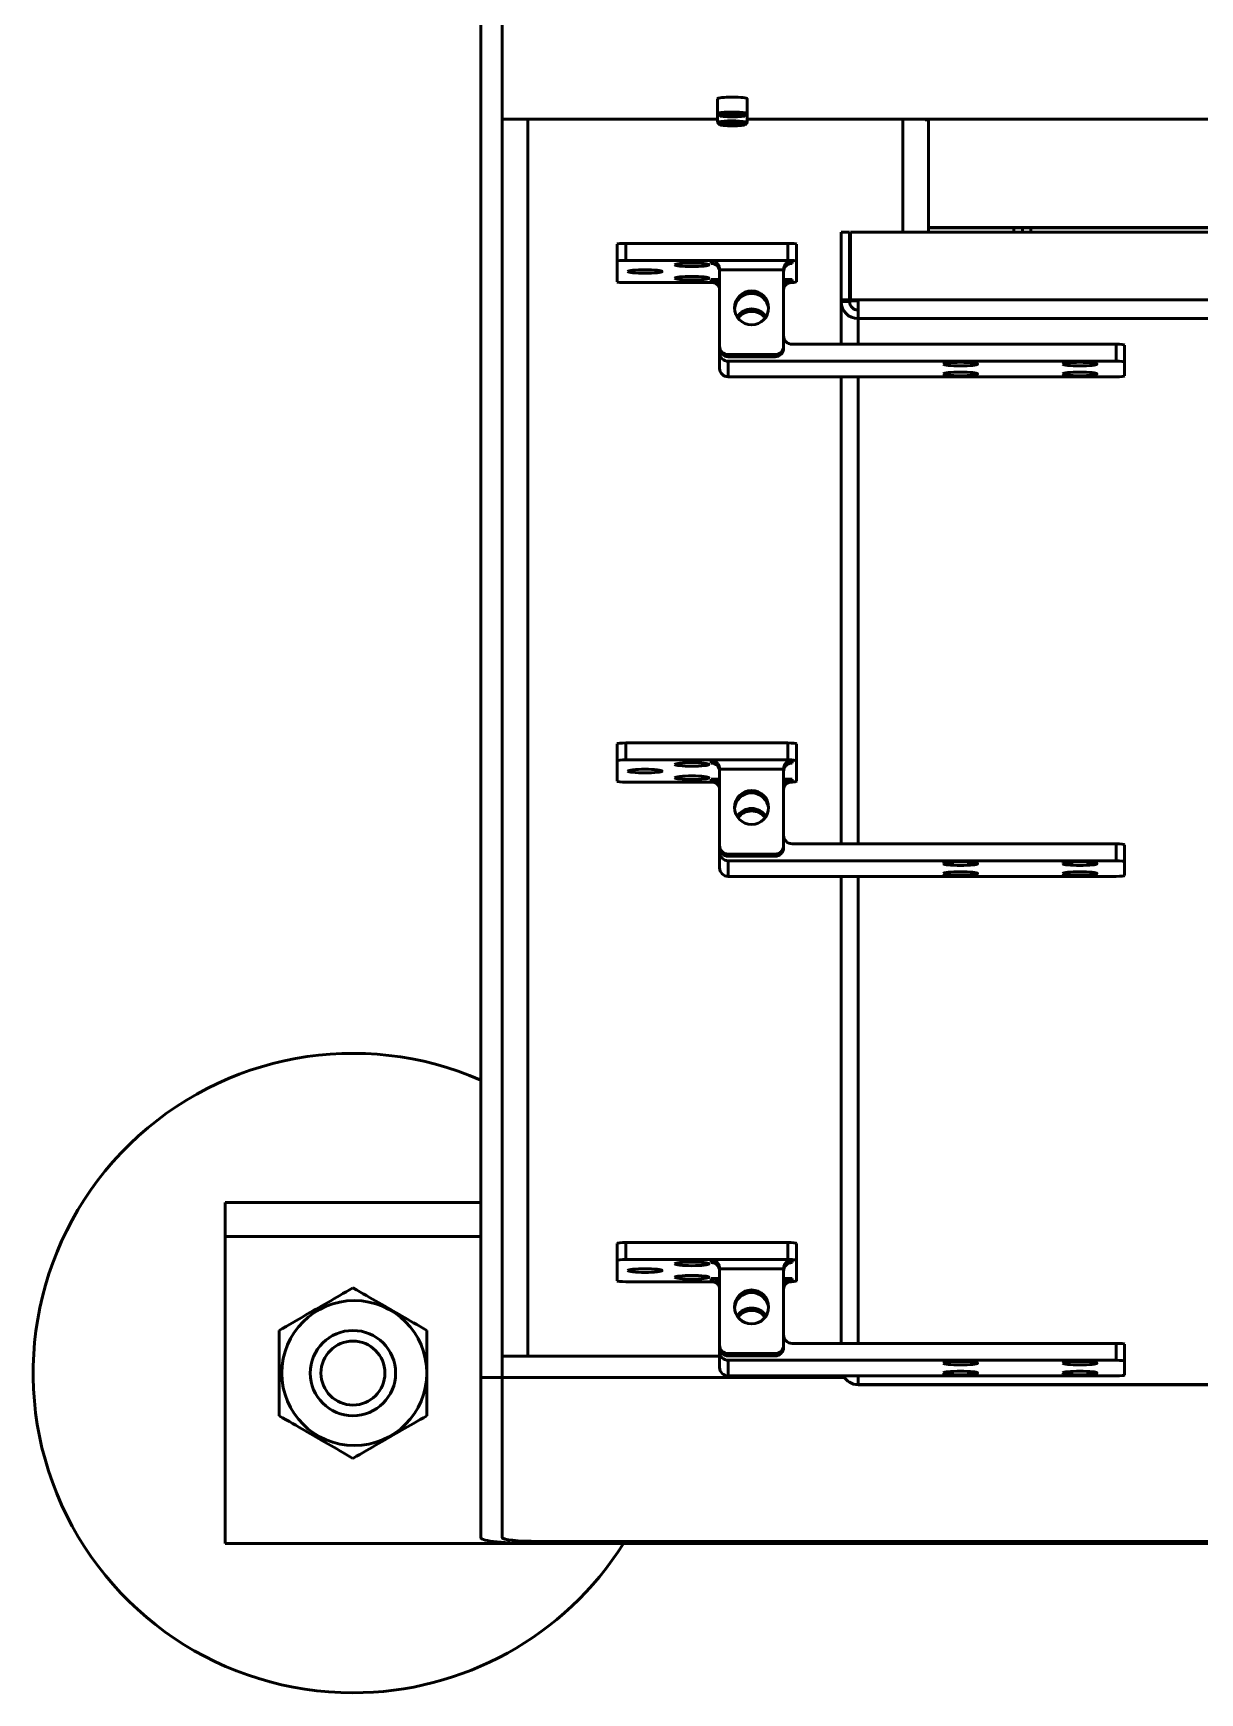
# Model space of a CAD drawing. Header units: millimetres. Extents: x 4915 to 15267, y 4787 to 10268.
# Drawn here: x 8933.7 to 9207.3, y 8549.4 to 8938.7 of the extents above; entities that cross this region are included whole.
import ezdxf

# ---------------------------------------------------------------- set-up
doc = ezdxf.new("R2010")
doc.units = ezdxf.units.MM
doc.layers.add('外形線', color=7, linetype='Continuous', lineweight=50)

msp = doc.modelspace()

# ---------------------------------------------------------------- linework, layer by layer
at = {"layer": '外形線'}
for p, q in [((9043.71, 8960.03), (9043.71, 8918.48)), ((9038.71, 8623.36), (9038.71, 8956.9)), ((9094.21, 8923.29), (9094.21, 8919.81)), ((9101.21, 8923.29), (9101.21, 8919.81)), ((9094.21, 8919.81), (9094.21, 8917.72)), ((9094.73, 8919.28), (9094.23, 8919.78)), ((9095.98, 8919.32), (9096.85, 8919.47)), ((9096.85, 8919.16), (9095.98, 8919.32)), ((9096.85, 8919.16), (9096.85, 8919.47)), ((9096.85, 8919.47), (9098.58, 8919.47)), ((9098.58, 8919.16), (9096.85, 8919.16)), ((9098.58, 8919.16), (9098.58, 8919.47)), ((9098.58, 8919.47), (9099.45, 8919.32)), ((9099.45, 8919.32), (9098.58, 8919.16)), ((9100.7, 8919.28), (9101.19, 8919.78)), ((9101.21, 8919.81), (9101.21, 8917.72)), ((9094.21, 8918.48), (9043.71, 8918.48)), ((9043.71, 8918.48), (9043.71, 8643.25)), ((9049.71, 8628.33), (9049.71, 8918.47)), ((9049.71, 8918.47), (9094.21, 8918.47)), ((9094.73, 8917.19), (9094.23, 8917.68)), ((9095.98, 8917.22), (9096.85, 8917.38)), ((9096.85, 8917.07), (9095.98, 8917.22)), ((9096.85, 8917.07), (9096.85, 8917.38)), ((9096.85, 8917.38), (9098.58, 8917.38)), ((9098.58, 8917.07), (9096.85, 8917.07)), ((9098.58, 8917.07), (9098.58, 8917.38)), ((9098.58, 8917.38), (9099.45, 8917.22)), ((9099.45, 8917.22), (9098.58, 8917.07)), ((9100.7, 8917.19), (9101.19, 8917.68)), ((9906.21, 8918.48), (9101.21, 8918.48)), ((9101.21, 8918.47), (9137.71, 8918.47)), ((9137.71, 8918.47), (9137.71, 8892.02)), ((9142.91, 8918.48), (9142.91, 8918.31)), ((9142.91, 8918.31), (9143.71, 8918.31)), ((9143.71, 8918.47), (9143.71, 8893.07)), ((9143.71, 8918.47), (9884.71, 8918.47)), ((9123.21, 8876.1), (9123.21, 8892.02)), ((9123.21, 8892.02), (9125.21, 8892.02)), ((9125.21, 8892.02), (9125.21, 8876.1)), ((9125.41, 8892.02), (9125.41, 8876.1)), ((9903.01, 8892.02), (9125.41, 8892.02)), ((9143.71, 8893.07), (9884.71, 8893.07)), ((9143.71, 8892.02), (9143.71, 8893.04)), ((9143.71, 8893.04), (9884.71, 8893.04)), ((9163.71, 8892.02), (9163.71, 8893.04)), ((9165.71, 8892.02), (9165.71, 8893.04)), ((9167.71, 8893.04), (9167.71, 8892.02)), ((9070.71, 8889.15), (9070.71, 8885.17)), ((9072.71, 8885.38), (9072.71, 8889.35)), ((9110.71, 8889.35), (9072.71, 8889.35)), ((9110.71, 8889.35), (9110.71, 8885.38)), ((9112.71, 8885.17), (9112.71, 8889.15)), ((9070.71, 8880.36), (9070.71, 8885.17)), ((9072.71, 8885.38), (9092.71, 8885.38)), ((9092.71, 8885.38), (9092.71, 8884.64)), ((9092.71, 8885.38), (9110.71, 8885.38)), ((9111.71, 8884.64), (9111.71, 8885.35)), ((9112.71, 8885.17), (9112.71, 8880.36)), ((9092.71, 8880.15), (9072.71, 8880.15)), ((9092.71, 8880.88), (9094.71, 8880.88)), ((9092.71, 8880.88), (9092.71, 8880.15)), ((9093.13, 8880.15), (9092.71, 8880.15)), ((9094.71, 8865.28), (9094.71, 8883.18)), ((9094.71, 8883.18), (9109.71, 8883.18)), ((9109.71, 8883.18), (9109.71, 8865.28)), ((9109.71, 8880.88), (9111.71, 8880.88)), ((9111.71, 8880.18), (9111.71, 8880.88)), ((9123.21, 8875.69), (9123.21, 8876.1)), ((9123.21, 8876.1), (9125.21, 8876.1)), ((9125.21, 8875.69), (9125.21, 8876.1)), ((9125.41, 8875.89), (9125.41, 8876.1)), ((9125.41, 8876.1), (9127.21, 8876.1)), ((9127.21, 8875.89), (9125.41, 8875.89)), ((9127.21, 8876.1), (9901.21, 8876.1)), ((9127.21, 8876.1), (9127.21, 8871.71)), ((9123.21, 8865.7), (9123.21, 8875.69)), ((9123.21, 8875.69), (9125.21, 8875.69)), ((9127.21, 8865.7), (9127.21, 8871.71)), ((9901.21, 8871.71), (9127.21, 8871.71)), ((9094.71, 8865.28), (9094.71, 8864.75)), ((9094.71, 8863.71), (9094.71, 8864.75)), ((9109.71, 8864.75), (9109.71, 8865.28)), ((9111.71, 8865.7), (9187.71, 8865.7)), ((9187.71, 8865.7), (9187.71, 8861.72)), ((9189.71, 8861.51), (9189.71, 8865.49)), ((9094.71, 8863.71), (9094.71, 8860.05)), ((9107.71, 8863.29), (9096.71, 8863.29)), ((9096.71, 8862.77), (9096.71, 8863.29)), ((9096.71, 8862.77), (9107.71, 8862.77)), ((9187.71, 8861.72), (9096.71, 8861.72)), ((9096.71, 8858.06), (9096.71, 8861.72)), ((9107.71, 8863.29), (9107.71, 8862.77)), ((9189.71, 8858.27), (9189.71, 8861.51)), ((9096.71, 8858.06), (9187.71, 8858.06)), ((9123.21, 8748.52), (9123.21, 8858.06)), ((9127.21, 8748.52), (9127.21, 8858.06)), ((9070.71, 8771.97), (9070.71, 8767.99)), ((9072.71, 8768.2), (9072.71, 8772.18)), ((9110.71, 8772.18), (9072.71, 8772.18)), ((9110.71, 8772.18), (9110.71, 8768.2)), ((9112.71, 8767.99), (9112.71, 8771.97)), ((9070.71, 8763.18), (9070.71, 8767.99)), ((9072.71, 8768.2), (9092.71, 8768.2)), ((9092.71, 8768.2), (9092.71, 8767.47)), ((9092.71, 8768.2), (9110.71, 8768.2)), ((9111.71, 8767.47), (9111.71, 8768.17)), ((9112.71, 8767.99), (9112.71, 8763.18)), ((9092.71, 8762.97), (9072.71, 8762.97)), ((9092.71, 8763.71), (9094.71, 8763.71)), ((9092.71, 8763.71), (9092.71, 8762.97)), ((9093.13, 8762.97), (9092.71, 8762.97)), ((9094.71, 8748.1), (9094.71, 8766)), ((9094.71, 8766), (9109.71, 8766)), ((9109.71, 8766), (9109.71, 8748.1)), ((9109.71, 8763.71), (9111.71, 8763.71)), ((9111.71, 8763), (9111.71, 8763.71)), ((9094.71, 8748.1), (9094.71, 8747.58)), ((9094.71, 8746.53), (9094.71, 8747.58)), ((9109.71, 8747.58), (9109.71, 8748.1)), ((9111.71, 8748.52), (9187.71, 8748.52)), ((9187.71, 8748.52), (9187.71, 8744.54)), ((9189.71, 8744.33), (9189.71, 8748.31)), ((9094.71, 8746.53), (9094.71, 8742.87)), ((9107.71, 8746.11), (9096.71, 8746.11)), ((9096.71, 8745.59), (9096.71, 8746.11)), ((9096.71, 8745.59), (9107.71, 8745.59)), ((9187.71, 8744.54), (9096.71, 8744.54)), ((9096.71, 8740.88), (9096.71, 8744.54)), ((9107.71, 8746.11), (9107.71, 8745.59)), ((9189.71, 8741.09), (9189.71, 8744.33)), ((9096.71, 8740.88), (9187.71, 8740.88)), ((9123.21, 8631.34), (9123.21, 8740.88)), ((9127.21, 8631.34), (9127.21, 8740.88)), ((8978.71, 8664.37), (8978.71, 8656.37)), ((9038.71, 8664.37), (8978.71, 8664.37)), ((8978.71, 8656.37), (8978.71, 8584.37)), ((8978.71, 8656.37), (9038.71, 8656.37)), ((9070.71, 8654.79), (9070.71, 8650.81)), ((9072.71, 8651.02), (9072.71, 8655)), ((9110.71, 8655), (9072.71, 8655)), ((9110.71, 8655), (9110.71, 8651.02)), ((9112.71, 8650.81), (9112.71, 8654.79)), ((9070.71, 8646.01), (9070.71, 8650.81)), ((9072.71, 8651.02), (9092.71, 8651.02)), ((9092.71, 8651.02), (9092.71, 8650.29)), ((9092.71, 8651.02), (9110.71, 8651.02)), ((9111.71, 8650.29), (9111.71, 8651)), ((9112.71, 8650.81), (9112.71, 8646.01)), ((9092.71, 8646.53), (9094.71, 8646.53)), ((9092.71, 8646.53), (9092.71, 8645.8)), ((9094.71, 8630.92), (9094.71, 8648.83)), ((9094.71, 8648.83), (9109.71, 8648.83)), ((9109.71, 8648.83), (9109.71, 8630.92)), ((9109.71, 8646.53), (9111.71, 8646.53)), ((9111.71, 8645.83), (9111.71, 8646.53)), ((9043.71, 8643.25), (9043.71, 8628.33)), ((9092.71, 8645.8), (9072.71, 8645.8)), ((9093.13, 8645.8), (9092.71, 8645.8)), ((9094.71, 8630.92), (9094.71, 8630.4)), ((9109.71, 8630.4), (9109.71, 8630.92)), ((9111.71, 8631.34), (9187.71, 8631.34)), ((9187.71, 8631.34), (9187.71, 8627.37)), ((9189.71, 8627.16), (9189.71, 8631.13)), ((9043.71, 8628.33), (9094.71, 8628.33)), ((9043.71, 8624.63), (9043.71, 8628.33)), ((9094.71, 8629.35), (9094.71, 8630.4)), ((9094.71, 8629.35), (9094.71, 8625.7)), ((9107.71, 8628.94), (9096.71, 8628.94)), ((9096.71, 8628.41), (9096.71, 8628.94)), ((9096.71, 8628.41), (9107.71, 8628.41)), ((9187.71, 8627.37), (9096.71, 8627.37)), ((9096.71, 8623.71), (9096.71, 8627.37)), ((9107.71, 8628.94), (9107.71, 8628.41)), ((9189.71, 8623.92), (9189.71, 8627.16)), ((9038.71, 8585.74), (9038.71, 8623.36)), ((9038.71, 8623.36), (9043.71, 8623.36)), ((9043.71, 8624.63), (9043.71, 8623.36)), ((9043.71, 8585.79), (9043.71, 8623.36)), ((9123.94, 8623.36), (9043.71, 8623.36)), ((9043.71, 8623.36), (9043.71, 8585.74)), ((9096.71, 8623.71), (9187.71, 8623.71)), ((9127.21, 8621.68), (9127.21, 8623.71)), ((9127.21, 8621.68), (9901.21, 8621.68)), ((9127.21, 8621.65), (9901.21, 8621.65)), ((8978.71, 8584.37), (9098.71, 8584.37)), ((9051.71, 8584.9), (9976.71, 8584.9)), ((9976.71, 8584.37), (9051.71, 8584.37)), ((9976.21, 8584.9), (9052.21, 8584.9))]:
    msp.add_line(p, q, dxfattribs=at).dxf.unprotected_set("ltscale", 0)
for points in [[(9092.71, 8885.38), (9092.83, 8885.36), (9092.94, 8885.34), (9093.05, 8885.31), (9093.17, 8885.28), (9093.28, 8885.24), (9093.39, 8885.19), (9093.5, 8885.14), (9093.6, 8885.08), (9093.71, 8885.01), (9093.81, 8884.93), (9093.91, 8884.85), (9094.01, 8884.77), (9094.11, 8884.67), (9094.2, 8884.57), (9094.28, 8884.46), (9094.37, 8884.34), (9094.44, 8884.21), (9094.51, 8884.08), (9094.57, 8883.94), (9094.62, 8883.8), (9094.66, 8883.64), (9094.69, 8883.49), (9094.71, 8883.34), (9094.71, 8883.18)], [(9109.71, 8883.18), (9109.72, 8883.33), (9109.74, 8883.47), (9109.76, 8883.61), (9109.8, 8883.76), (9109.84, 8883.89), (9109.9, 8884.03), (9109.96, 8884.15), (9110.02, 8884.27), (9110.1, 8884.39), (9110.17, 8884.49), (9110.26, 8884.6), (9110.34, 8884.69), (9110.43, 8884.78), (9110.52, 8884.86), (9110.62, 8884.94), (9110.71, 8885.01), (9110.81, 8885.07), (9110.91, 8885.13), (9111.02, 8885.18), (9111.12, 8885.22), (9111.22, 8885.26), (9111.33, 8885.3), (9111.43, 8885.33), (9111.54, 8885.35)], [(9110.71, 8885.38), (9110.75, 8885.38), (9110.78, 8885.38), (9110.82, 8885.38), (9110.85, 8885.38), (9110.89, 8885.38), (9110.92, 8885.38), (9110.96, 8885.38), (9110.99, 8885.37), (9111.02, 8885.37), (9111.06, 8885.37), (9111.09, 8885.37), (9111.13, 8885.37), (9111.16, 8885.37), (9111.2, 8885.37), (9111.23, 8885.37), (9111.27, 8885.37), (9111.3, 8885.37), (9111.34, 8885.36), (9111.37, 8885.36), (9111.4, 8885.36), (9111.44, 8885.36), (9111.47, 8885.36), (9111.5, 8885.35), (9111.54, 8885.35)], [(9111.54, 8885.35), (9111.54, 8885.35), (9111.55, 8885.35), (9111.56, 8885.35), (9111.57, 8885.35), (9111.58, 8885.35), (9111.58, 8885.35), (9111.59, 8885.35), (9111.6, 8885.35), (9111.61, 8885.35), (9111.61, 8885.35), (9111.62, 8885.35), (9111.63, 8885.35), (9111.63, 8885.35), (9111.64, 8885.35), (9111.65, 8885.35), (9111.66, 8885.35), (9111.66, 8885.35), (9111.67, 8885.35), (9111.68, 8885.35), (9111.69, 8885.35), (9111.69, 8885.35), (9111.7, 8885.35), (9111.71, 8885.35), (9111.71, 8885.35)], [(9092.71, 8880.15), (9092.83, 8880.16), (9092.94, 8880.16), (9093.05, 8880.16), (9093.17, 8880.15), (9093.28, 8880.13), (9093.39, 8880.1), (9093.5, 8880.07), (9093.6, 8880.04), (9093.71, 8879.99), (9093.81, 8879.94), (9093.91, 8879.88), (9094.01, 8879.81), (9094.11, 8879.73), (9094.2, 8879.65), (9094.28, 8879.56), (9094.37, 8879.46), (9094.44, 8879.35), (9094.51, 8879.23), (9094.57, 8879.1), (9094.62, 8878.97), (9094.66, 8878.83), (9094.69, 8878.68), (9094.71, 8878.53), (9094.71, 8878.37)], [(9109.71, 8878.37), (9109.72, 8878.52), (9109.74, 8878.66), (9109.76, 8878.8), (9109.8, 8878.93), (9109.84, 8879.06), (9109.9, 8879.18), (9109.96, 8879.29), (9110.02, 8879.4), (9110.1, 8879.5), (9110.17, 8879.59), (9110.26, 8879.67), (9110.34, 8879.75), (9110.43, 8879.82), (9110.52, 8879.88), (9110.62, 8879.94), (9110.71, 8879.99), (9110.81, 8880.03), (9110.91, 8880.07), (9111.02, 8880.1), (9111.12, 8880.12), (9111.22, 8880.14), (9111.33, 8880.15), (9111.43, 8880.16), (9111.54, 8880.16)], [(9111.54, 8880.16), (9111.53, 8880.16), (9111.53, 8880.16), (9111.52, 8880.16), (9111.52, 8880.16), (9111.51, 8880.16), (9111.51, 8880.16), (9111.51, 8880.16), (9111.5, 8880.16), (9111.5, 8880.16), (9111.49, 8880.16), (9111.49, 8880.16), (9111.48, 8880.16), (9111.48, 8880.16), (9111.47, 8880.16), (9111.47, 8880.16), (9111.46, 8880.16), (9111.46, 8880.16), (9111.46, 8880.16), (9111.45, 8880.16), (9111.45, 8880.16), (9111.44, 8880.16), (9111.44, 8880.16), (9111.43, 8880.16), (9111.43, 8880.16)], [(9111.71, 8880.18), (9111.71, 8880.18), (9111.7, 8880.18), (9111.69, 8880.18), (9111.69, 8880.18), (9111.68, 8880.18), (9111.67, 8880.18), (9111.66, 8880.17), (9111.66, 8880.17), (9111.65, 8880.17), (9111.64, 8880.17), (9111.63, 8880.17), (9111.63, 8880.17), (9111.62, 8880.17), (9111.61, 8880.17), (9111.61, 8880.17), (9111.6, 8880.17), (9111.59, 8880.17), (9111.58, 8880.17), (9111.58, 8880.17), (9111.57, 8880.16), (9111.56, 8880.16), (9111.55, 8880.16), (9111.54, 8880.16), (9111.54, 8880.16)], [(9092.71, 8768.2), (9092.83, 8768.19), (9092.94, 8768.16), (9093.05, 8768.14), (9093.17, 8768.1), (9093.28, 8768.06), (9093.39, 8768.01), (9093.5, 8767.96), (9093.6, 8767.9), (9093.71, 8767.83), (9093.81, 8767.76), (9093.91, 8767.68), (9094.01, 8767.59), (9094.11, 8767.49), (9094.2, 8767.39), (9094.28, 8767.28), (9094.37, 8767.16), (9094.44, 8767.04), (9094.51, 8766.9), (9094.57, 8766.76), (9094.62, 8766.62), (9094.66, 8766.47), (9094.69, 8766.31), (9094.71, 8766.16), (9094.71, 8766)], [(9109.71, 8766), (9109.72, 8766.15), (9109.74, 8766.29), (9109.76, 8766.44), (9109.8, 8766.58), (9109.84, 8766.72), (9109.9, 8766.85), (9109.96, 8766.98), (9110.02, 8767.1), (9110.1, 8767.21), (9110.17, 8767.32), (9110.26, 8767.42), (9110.34, 8767.51), (9110.43, 8767.6), (9110.52, 8767.68), (9110.62, 8767.76), (9110.71, 8767.83), (9110.81, 8767.89), (9110.91, 8767.95), (9111.02, 8768), (9111.12, 8768.05), (9111.22, 8768.09), (9111.33, 8768.12), (9111.43, 8768.15), (9111.54, 8768.17)], [(9110.71, 8768.2), (9110.75, 8768.2), (9110.78, 8768.2), (9110.82, 8768.2), (9110.85, 8768.2), (9110.89, 8768.2), (9110.92, 8768.2), (9110.96, 8768.2), (9110.99, 8768.2), (9111.02, 8768.2), (9111.06, 8768.2), (9111.09, 8768.2), (9111.13, 8768.2), (9111.16, 8768.19), (9111.2, 8768.19), (9111.23, 8768.19), (9111.27, 8768.19), (9111.3, 8768.19), (9111.34, 8768.19), (9111.37, 8768.19), (9111.4, 8768.18), (9111.44, 8768.18), (9111.47, 8768.18), (9111.5, 8768.18), (9111.54, 8768.17)], [(9111.54, 8768.17), (9111.54, 8768.17), (9111.55, 8768.17), (9111.56, 8768.17), (9111.57, 8768.17), (9111.58, 8768.18), (9111.58, 8768.18), (9111.59, 8768.18), (9111.6, 8768.18), (9111.61, 8768.18), (9111.61, 8768.18), (9111.62, 8768.18), (9111.63, 8768.18), (9111.63, 8768.18), (9111.64, 8768.18), (9111.65, 8768.17), (9111.66, 8768.17), (9111.66, 8768.17), (9111.67, 8768.17), (9111.68, 8768.17), (9111.69, 8768.17), (9111.69, 8768.17), (9111.7, 8768.17), (9111.71, 8768.17), (9111.71, 8768.17)], [(9092.71, 8762.97), (9092.83, 8762.98), (9092.94, 8762.98), (9093.05, 8762.98), (9093.17, 8762.97), (9093.28, 8762.95), (9093.39, 8762.93), (9093.5, 8762.9), (9093.6, 8762.86), (9093.71, 8762.81), (9093.81, 8762.76), (9093.91, 8762.7), (9094.01, 8762.63), (9094.11, 8762.56), (9094.2, 8762.47), (9094.28, 8762.38), (9094.37, 8762.28), (9094.44, 8762.17), (9094.51, 8762.05), (9094.57, 8761.93), (9094.62, 8761.79), (9094.66, 8761.65), (9094.69, 8761.5), (9094.71, 8761.35), (9094.71, 8761.19)], [(9109.71, 8761.19), (9109.72, 8761.34), (9109.74, 8761.48), (9109.76, 8761.62), (9109.8, 8761.75), (9109.84, 8761.88), (9109.9, 8762), (9109.96, 8762.12), (9110.02, 8762.22), (9110.1, 8762.32), (9110.17, 8762.41), (9110.26, 8762.5), (9110.34, 8762.57), (9110.43, 8762.64), (9110.52, 8762.71), (9110.62, 8762.76), (9110.71, 8762.81), (9110.81, 8762.85), (9110.91, 8762.89), (9111.02, 8762.92), (9111.12, 8762.95), (9111.22, 8762.96), (9111.33, 8762.98), (9111.43, 8762.98), (9111.54, 8762.98)], [(9111.54, 8762.98), (9111.53, 8762.98), (9111.53, 8762.98), (9111.52, 8762.98), (9111.52, 8762.98), (9111.51, 8762.98), (9111.51, 8762.98), (9111.51, 8762.98), (9111.5, 8762.98), (9111.5, 8762.98), (9111.49, 8762.98), (9111.49, 8762.98), (9111.48, 8762.98), (9111.48, 8762.98), (9111.47, 8762.98), (9111.47, 8762.98), (9111.46, 8762.98), (9111.46, 8762.98), (9111.46, 8762.98), (9111.45, 8762.98), (9111.45, 8762.98), (9111.44, 8762.98), (9111.44, 8762.98), (9111.43, 8762.98), (9111.43, 8762.98)], [(9111.71, 8763), (9111.71, 8763), (9111.7, 8763), (9111.69, 8763), (9111.69, 8763), (9111.68, 8763), (9111.67, 8763), (9111.66, 8763), (9111.66, 8763), (9111.65, 8763), (9111.64, 8763), (9111.63, 8763), (9111.63, 8763), (9111.62, 8762.99), (9111.61, 8762.99), (9111.61, 8762.99), (9111.6, 8762.99), (9111.59, 8762.99), (9111.58, 8762.99), (9111.58, 8762.99), (9111.57, 8762.99), (9111.56, 8762.99), (9111.55, 8762.99), (9111.54, 8762.99), (9111.54, 8762.98)], [(9092.71, 8651.02), (9092.83, 8651.01), (9092.94, 8650.99), (9093.05, 8650.96), (9093.17, 8650.93), (9093.28, 8650.88), (9093.39, 8650.84), (9093.5, 8650.78), (9093.6, 8650.72), (9093.71, 8650.66), (9093.81, 8650.58), (9093.91, 8650.5), (9094.01, 8650.41), (9094.11, 8650.32), (9094.2, 8650.21), (9094.28, 8650.1), (9094.37, 8649.98), (9094.44, 8649.86), (9094.51, 8649.73), (9094.57, 8649.59), (9094.62, 8649.44), (9094.66, 8649.29), (9094.69, 8649.14), (9094.71, 8648.98), (9094.71, 8648.83)], [(9109.71, 8648.83), (9109.72, 8648.97), (9109.74, 8649.12), (9109.76, 8649.26), (9109.8, 8649.4), (9109.84, 8649.54), (9109.9, 8649.67), (9109.96, 8649.8), (9110.02, 8649.92), (9110.1, 8650.03), (9110.17, 8650.14), (9110.26, 8650.24), (9110.34, 8650.34), (9110.43, 8650.43), (9110.52, 8650.51), (9110.62, 8650.58), (9110.71, 8650.65), (9110.81, 8650.72), (9110.91, 8650.77), (9111.02, 8650.83), (9111.12, 8650.87), (9111.22, 8650.91), (9111.33, 8650.95), (9111.43, 8650.97), (9111.54, 8651)], [(9110.71, 8651.02), (9110.75, 8651.02), (9110.78, 8651.02), (9110.82, 8651.02), (9110.85, 8651.02), (9110.89, 8651.02), (9110.92, 8651.02), (9110.96, 8651.02), (9110.99, 8651.02), (9111.02, 8651.02), (9111.06, 8651.02), (9111.09, 8651.02), (9111.13, 8651.02), (9111.16, 8651.02), (9111.2, 8651.02), (9111.23, 8651.02), (9111.27, 8651.01), (9111.3, 8651.01), (9111.34, 8651.01), (9111.37, 8651.01), (9111.4, 8651.01), (9111.44, 8651.01), (9111.47, 8651), (9111.5, 8651), (9111.54, 8651)], [(9111.54, 8651), (9111.54, 8651), (9111.55, 8651), (9111.56, 8651), (9111.57, 8651), (9111.58, 8651), (9111.58, 8651), (9111.59, 8651), (9111.6, 8651), (9111.61, 8651), (9111.61, 8651), (9111.62, 8651), (9111.63, 8651), (9111.63, 8651), (9111.64, 8651), (9111.65, 8651), (9111.66, 8651), (9111.66, 8651), (9111.67, 8651), (9111.68, 8651), (9111.69, 8651), (9111.69, 8651), (9111.7, 8651), (9111.71, 8651), (9111.71, 8651)], [(8991.39, 8634.37), (8992.22, 8634.85), (8993.02, 8635.31), (8993.79, 8635.76), (8994.54, 8636.19), (8995.28, 8636.61), (8995.99, 8637.03), (8996.7, 8637.43), (8997.39, 8637.84), (8998.08, 8638.23), (8998.76, 8638.62), (8999.43, 8639.01), (9000.1, 8639.4), (9000.77, 8639.79), (9001.44, 8640.17), (9002.12, 8640.56), (9002.8, 8640.96), (9003.49, 8641.35), (9004.19, 8641.76), (9004.9, 8642.17), (9005.62, 8642.59), (9006.36, 8643.01), (9007.12, 8643.45), (9007.91, 8643.91), (9008.71, 8644.37)], [(9008.71, 8644.37), (9009.54, 8643.89), (9010.34, 8643.43), (9011.12, 8642.98), (9011.87, 8642.55), (9012.6, 8642.13), (9013.32, 8641.71), (9014.03, 8641.3), (9014.72, 8640.9), (9015.4, 8640.51), (9016.08, 8640.12), (9016.75, 8639.73), (9017.42, 8639.34), (9018.09, 8638.96), (9018.76, 8638.57), (9019.44, 8638.18), (9020.12, 8637.79), (9020.8, 8637.39), (9021.5, 8636.99), (9022.21, 8636.58), (9022.93, 8636.16), (9023.68, 8635.73), (9024.44, 8635.29), (9025.22, 8634.84), (9026.03, 8634.37)], [(9092.71, 8645.8), (9092.83, 8645.81), (9092.94, 8645.81), (9093.05, 8645.8), (9093.17, 8645.79), (9093.28, 8645.78), (9093.39, 8645.75), (9093.5, 8645.72), (9093.6, 8645.68), (9093.71, 8645.64), (9093.81, 8645.59), (9093.91, 8645.53), (9094.01, 8645.46), (9094.11, 8645.38), (9094.2, 8645.3), (9094.28, 8645.2), (9094.37, 8645.1), (9094.44, 8644.99), (9094.51, 8644.88), (9094.57, 8644.75), (9094.62, 8644.61), (9094.66, 8644.47), (9094.69, 8644.33), (9094.71, 8644.17), (9094.71, 8644.02)], [(9109.71, 8644.02), (9109.72, 8644.16), (9109.74, 8644.31), (9109.76, 8644.44), (9109.8, 8644.58), (9109.84, 8644.71), (9109.9, 8644.83), (9109.96, 8644.94), (9110.02, 8645.05), (9110.1, 8645.15), (9110.17, 8645.24), (9110.26, 8645.32), (9110.34, 8645.4), (9110.43, 8645.47), (9110.52, 8645.53), (9110.62, 8645.59), (9110.71, 8645.64), (9110.81, 8645.68), (9110.91, 8645.71), (9111.02, 8645.75), (9111.12, 8645.77), (9111.22, 8645.79), (9111.33, 8645.8), (9111.43, 8645.81), (9111.54, 8645.81)], [(9111.54, 8645.81), (9111.53, 8645.81), (9111.53, 8645.81), (9111.52, 8645.81), (9111.52, 8645.81), (9111.51, 8645.81), (9111.51, 8645.81), (9111.51, 8645.81), (9111.5, 8645.81), (9111.5, 8645.81), (9111.49, 8645.81), (9111.49, 8645.81), (9111.48, 8645.81), (9111.48, 8645.81), (9111.47, 8645.81), (9111.47, 8645.81), (9111.46, 8645.81), (9111.46, 8645.81), (9111.46, 8645.81), (9111.45, 8645.81), (9111.45, 8645.81), (9111.44, 8645.81), (9111.44, 8645.81), (9111.43, 8645.81), (9111.43, 8645.81)], [(9111.71, 8645.83), (9111.71, 8645.83), (9111.7, 8645.82), (9111.69, 8645.82), (9111.69, 8645.82), (9111.68, 8645.82), (9111.67, 8645.82), (9111.66, 8645.82), (9111.66, 8645.82), (9111.65, 8645.82), (9111.64, 8645.82), (9111.63, 8645.82), (9111.63, 8645.82), (9111.62, 8645.82), (9111.61, 8645.82), (9111.61, 8645.82), (9111.6, 8645.82), (9111.59, 8645.81), (9111.58, 8645.81), (9111.58, 8645.81), (9111.57, 8645.81), (9111.56, 8645.81), (9111.55, 8645.81), (9111.54, 8645.81), (9111.54, 8645.81)], [(8991.39, 8614.37), (8991.39, 8615.31), (8991.39, 8616.22), (8991.39, 8617.11), (8991.39, 8617.97), (8991.39, 8618.81), (8991.39, 8619.64), (8991.39, 8620.45), (8991.39, 8621.25), (8991.39, 8622.04), (8991.39, 8622.82), (8991.39, 8623.6), (8991.39, 8624.37), (8991.39, 8625.15), (8991.39, 8625.93), (8991.39, 8626.71), (8991.39, 8627.5), (8991.39, 8628.3), (8991.39, 8629.11), (8991.39, 8629.93), (8991.39, 8630.77), (8991.39, 8631.63), (8991.39, 8632.52), (8991.39, 8633.43), (8991.39, 8634.37)], [(9026.03, 8634.37), (9026.03, 8633.94), (9026.03, 8633.51), (9026.03, 8633.08), (9026.03, 8632.66), (9026.03, 8632.23), (9026.03, 8631.82), (9026.03, 8631.4), (9026.03, 8630.98), (9026.03, 8630.57), (9026.03, 8630.16), (9026.03, 8629.75), (9026.03, 8629.34), (9026.03, 8628.93), (9026.03, 8628.52), (9026.03, 8628.11), (9026.03, 8627.7), (9026.03, 8627.29), (9026.03, 8626.88), (9026.03, 8626.47), (9026.03, 8626.06), (9026.03, 8625.64), (9026.03, 8625.22), (9026.03, 8624.8), (9026.03, 8624.37)], [(9026.03, 8624.37), (9026.03, 8623.95), (9026.03, 8623.52), (9026.03, 8623.1), (9026.03, 8622.69), (9026.03, 8622.27), (9026.03, 8621.86), (9026.03, 8621.45), (9026.03, 8621.04), (9026.03, 8620.63), (9026.03, 8620.22), (9026.03, 8619.81), (9026.03, 8619.4), (9026.03, 8618.99), (9026.03, 8618.58), (9026.03, 8618.17), (9026.03, 8617.76), (9026.03, 8617.34), (9026.03, 8616.93), (9026.03, 8616.51), (9026.03, 8616.09), (9026.03, 8615.66), (9026.03, 8615.24), (9026.03, 8614.81), (9026.03, 8614.37)], [(9008.71, 8604.37), (9007.91, 8604.84), (9007.12, 8605.29), (9006.36, 8605.73), (9005.62, 8606.16), (9004.9, 8606.58), (9004.19, 8606.99), (9003.49, 8607.39), (9002.8, 8607.79), (9002.12, 8608.18), (9001.44, 8608.57), (9000.77, 8608.96), (9000.1, 8609.35), (8999.43, 8609.73), (8998.76, 8610.12), (8998.08, 8610.51), (8997.39, 8610.91), (8996.7, 8611.31), (8995.99, 8611.72), (8995.28, 8612.13), (8994.54, 8612.55), (8993.79, 8612.99), (8993.02, 8613.44), (8992.22, 8613.9), (8991.39, 8614.37)], [(9026.03, 8614.37), (9025.22, 8613.9), (9024.44, 8613.45), (9023.68, 8613.01), (9022.93, 8612.58), (9022.21, 8612.16), (9021.5, 8611.75), (9020.8, 8611.35), (9020.12, 8610.95), (9019.44, 8610.56), (9018.76, 8610.17), (9018.09, 8609.79), (9017.42, 8609.4), (9016.75, 8609.01), (9016.08, 8608.62), (9015.4, 8608.23), (9014.72, 8607.84), (9014.03, 8607.44), (9013.32, 8607.03), (9012.6, 8606.62), (9011.87, 8606.19), (9011.12, 8605.76), (9010.34, 8605.31), (9009.54, 8604.85), (9008.71, 8604.37)]]:
    msp.add_lwpolyline(points, dxfattribs=at).dxf.unprotected_set("ltscale", 0)
for centre, radius in [((9009.03, 8624.37), 17), ((9008.71, 8624.37), 10), ((9008.71, 8624.37), 7.5)]:
    msp.add_circle(centre, radius, dxfattribs=at).dxf.unprotected_set("ltscale", 0)
for start, end in [(66.4218, 270), (270, 327.769)]:
    msp.add_arc((9008.71, 8624.37), 75, start, end, dxfattribs=at).dxf.unprotected_set("ltscale", 0)
for centre, major_axis, ratio, start_param, end_param in [((9097.71, 8923.29), (-3.5, 0), 0.104666, 3.141593, 6.283185), ((9097.71, 8919.81), (3.5, 0), 0.104666, 0, 3.247032), ((9097.71, 8919.81), (3.5, 0), 0.104666, 6.177746, 6.283185), ((9049.71, 8924.43), (5.99, -0.42), 0.994574, 4.712389, 4.781396), ((9097.71, 8917.72), (3.5, 0), 0.104666, 0, 3.247032), ((9097.71, 8917.72), (3.5, 0), 0.104666, 6.177746, 6.283185), ((9137.71, 8924.43), (6, 0), 0.994522, 4.712389, 4.781396), ((9072.71, 8889.15), (-2, 0), 0.104528, 4.712389, 6.283185), ((9110.71, 8889.15), (2, 0), 0.104528, 0, 1.570796), ((9072.71, 8885.17), (-2, 0), 0.104528, 4.712389, 6.283185), ((9092.71, 8882.66), (2, 0), 0.994522, 0, 1.570796), ((9111.71, 8882.66), (-2, 0), 0.994522, 4.712389, 6.283185), ((9110.71, 8885.17), (2, 0), 0.104528, 0, 1.047198), ((9072.71, 8880.36), (-2, 0), 0.104528, 0, 1.570796), ((9092.71, 8878.89), (2, 0), 0.994522, 0, 1.570796), ((9111.71, 8878.89), (-2, 0), 0.994522, 4.712389, 6.283185), ((9110.71, 8880.36), (2, 0), 0.104528, 5.235988, 6.283185), ((9102.21, 8873.71), (-3.99, 0.26), 0.994569, 3.273068, 6.283185), ((9102.21, 8873.65), (-3.99, 0.29), 0.994579, 3.286237, 6.283185), ((9102.21, 8869.99), (3.39, 2.12), 0.99762, 0, 2.019458), ((9102.21, 8869.94), (3.37, 2.14), 0.997697, 0, 2.003903), ((9102.21, 8869.42), (3.19, 2.4), 0.998521, 0, 1.843695), ((9127.21, 8875.69), (-4, 0), 0.994522, 0, 1.570796), ((9127.21, 8875.69), (-2, 0), 0.994522, 0, 1.570796), ((9096.71, 8865.28), (-2, 0), 0.994522, 0, 1.570796), ((9096.71, 8864.75), (-2, 0), 0.994522, 0, 1.570796), ((9107.71, 8865.28), (2, 0), 0.994522, 4.712389, 6.283185), ((9107.71, 8864.75), (2, 0), 0.994522, 4.712389, 6.283185), ((9111.71, 8867.69), (-2, 0), 0.994522, 0, 1.570796), ((9187.71, 8865.49), (2, 0), 0.104528, 0, 1.570796), ((9096.71, 8863.71), (-2, 0), 0.994522, 0, 1.570796), ((9187.71, 8861.51), (2, 0), 0.104528, 0, 1.570796), ((9096.71, 8860.05), (-2, 0), 0.994522, 0, 1.570796), ((9187.71, 8858.27), (2, 0), 0.104528, 4.712389, 6.283185), ((9072.71, 8771.97), (-2, 0), 0.104528, 4.712389, 6.283185), ((9110.71, 8771.97), (2, 0), 0.104528, 0, 1.570796), ((9072.71, 8767.99), (-2, 0), 0.104528, 4.712389, 6.283185), ((9092.71, 8765.48), (2, 0), 0.994522, 0, 1.570796), ((9111.71, 8765.48), (-2, 0), 0.994522, 4.712389, 6.283185), ((9110.71, 8767.99), (2, 0), 0.104528, 0, 1.047198), ((9072.71, 8763.18), (-2, 0), 0.104528, 0, 1.570796), ((9092.71, 8761.72), (2, 0), 0.994522, 0, 1.570796), ((9111.71, 8761.72), (-2, 0), 0.994522, 4.712389, 6.283185), ((9110.71, 8763.18), (2, 0), 0.104528, 5.235988, 6.283185), ((9102.21, 8756.53), (-3.99, 0.26), 0.994569, 3.273068, 6.283185), ((9102.21, 8756.48), (-3.99, 0.29), 0.994579, 3.286237, 6.283185), ((9102.21, 8752.82), (3.39, 2.12), 0.99762, 0, 2.019458), ((9102.21, 8752.77), (3.37, 2.14), 0.997697, 0, 2.003903), ((9102.21, 8752.24), (3.19, 2.4), 0.998521, 0, 1.843695), ((9096.71, 8748.1), (-2, 0), 0.994522, 0, 1.570796), ((9096.71, 8747.58), (-2, 0), 0.994522, 0, 1.570796), ((9107.71, 8748.1), (2, 0), 0.994522, 4.712389, 6.283185), ((9107.71, 8747.58), (2, 0), 0.994522, 4.712389, 6.283185), ((9111.71, 8750.51), (-2, 0), 0.994522, 0, 1.570796), ((9187.71, 8748.31), (2, 0), 0.104528, 0, 1.570796), ((9096.71, 8746.53), (-2, 0), 0.994522, 0, 1.570796), ((9187.71, 8744.33), (2, 0), 0.104528, 0, 1.570796), ((9096.71, 8742.87), (-2, 0), 0.994522, 0, 1.570796), ((9187.71, 8741.09), (2, 0), 0.104528, 4.712389, 6.283185), ((9072.71, 8654.79), (-2, 0), 0.104528, 4.712389, 6.283185), ((9110.71, 8654.79), (2, 0), 0.104528, 0, 1.570796), ((9072.71, 8650.81), (-2, 0), 0.104528, 4.712389, 6.283185), ((9092.71, 8648.3), (2, 0), 0.994522, 0, 1.570796), ((9111.71, 8648.3), (-2, 0), 0.994522, 4.712389, 6.283185), ((9110.71, 8650.81), (2, 0), 0.104528, 0, 1.047198), ((9092.71, 8644.54), (2, 0), 0.994522, 0, 1.570796), ((9111.71, 8644.54), (-2, 0), 0.994522, 4.712389, 6.283185), ((9072.71, 8646.01), (-2, 0), 0.104528, 0, 1.570796), ((9102.21, 8639.35), (-3.99, 0.26), 0.994569, 3.273068, 6.283185), ((9102.21, 8639.3), (-3.99, 0.29), 0.994579, 3.286237, 6.283185), ((9110.71, 8646.01), (2, 0), 0.104528, 5.235988, 6.283185), ((9102.21, 8635.64), (3.39, 2.12), 0.99762, 0, 2.019458), ((9102.21, 8635.59), (3.37, 2.14), 0.997697, 0, 2.003903), ((9102.21, 8635.07), (3.19, 2.4), 0.998521, 0, 1.843695), ((9096.71, 8630.92), (-2, 0), 0.994522, 0, 1.570796), ((9107.71, 8630.92), (2, 0), 0.994522, 4.712389, 6.283185), ((9111.71, 8633.33), (-2, 0), 0.994522, 0, 1.570796), ((9187.71, 8631.13), (2, 0), 0.104528, 0, 1.570796), ((9096.71, 8630.4), (-2, 0), 0.994522, 0, 1.570796), ((9096.71, 8629.35), (-2, 0), 0.994522, 0, 1.570796), ((9107.71, 8630.4), (2, 0), 0.994522, 4.712389, 6.283185), ((9187.71, 8627.16), (2, 0), 0.104528, 0, 1.570796), ((9096.71, 8625.7), (-2, 0), 0.994522, 0, 1.570796), ((9127.21, 8625.65), (-3.49, -1.95), 0.997139, 0, 1.059708), ((9187.71, 8623.92), (2, 0), 0.104528, 4.712389, 6.283185), ((9051.71, 8585.74), (-13, 0), 0.105104, 0, 1.570796), ((9052.21, 8585.79), (-8.5, 0), 0.104528, 0, 1.570796), ((9051.71, 8585.74), (8, 0), 0.105104, 3.141593, 4.712389)]:
    msp.add_ellipse(centre, major_axis=major_axis, ratio=ratio, start_param=start_param, end_param=end_param, dxfattribs=at).dxf.unprotected_set("ltscale", 0)
for centre, major_axis, ratio in [((9097.71, 8919.32), (-3, 0), 0.104666), ((9097.71, 8917.22), (-3, 0), 0.104666), ((9088.21, 8884.33), (-4, 0), 0.104528), ((9077.21, 8882.76), (-4, 0), 0.104528), ((9088.21, 8881.2), (-4, 0), 0.104528), ((9102.21, 8874.23), (-4, 0), 0.994522), ((9151.21, 8861.04), (-4, 0), 0.104528), ((9179.21, 8861.04), (-4, 0), 0.104528), ((9151.21, 8858.74), (-4, 0), 0.104528), ((9179.21, 8858.74), (-4, 0), 0.104528), ((9088.21, 8767.15), (-4, 0), 0.104528), ((9077.21, 8765.59), (-4, 0), 0.104528), ((9088.21, 8764.02), (-4, 0), 0.104528), ((9102.21, 8757.05), (-4, 0), 0.994522), ((9151.21, 8743.86), (-4, 0), 0.104528), ((9179.21, 8743.86), (-4, 0), 0.104528), ((9151.21, 8741.56), (-4, 0), 0.104528), ((9179.21, 8741.56), (-4, 0), 0.104528), ((9088.21, 8649.98), (-4, 0), 0.104528), ((9077.21, 8648.41), (-4, 0), 0.104528), ((9088.21, 8646.84), (-4, 0), 0.104528), ((9102.21, 8639.88), (-4, 0), 0.994522), ((9151.21, 8626.69), (-4, 0), 0.104528), ((9179.21, 8626.69), (-4, 0), 0.104528), ((9151.21, 8624.39), (-4, 0), 0.104528), ((9179.21, 8624.39), (-4, 0), 0.104528)]:
    msp.add_ellipse(centre, major_axis=major_axis, ratio=ratio, dxfattribs=at).dxf.unprotected_set("ltscale", 0)

doc.saveas('drawing.dxf')
